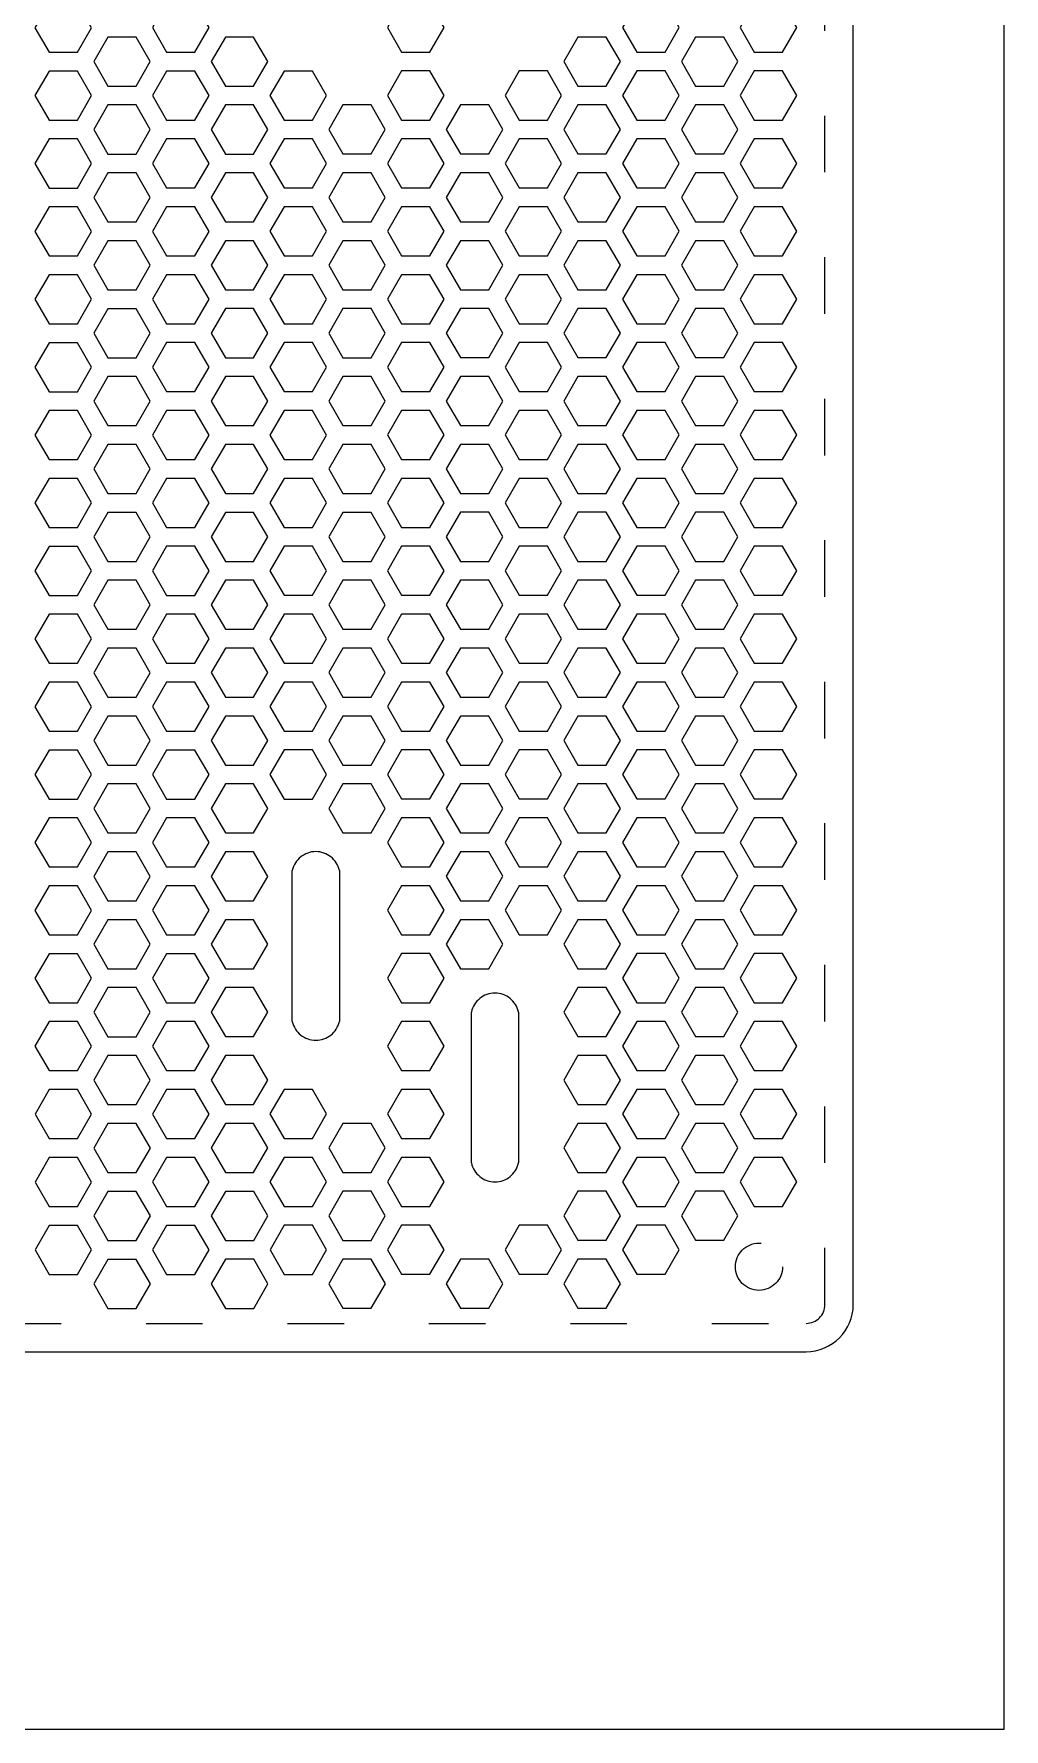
# Model space of a CAD drawing. Header units: millimetres. Extents: x 8 to 146, y 5 to 43.
# Drawn here: x 17.75 to 28.04, y 5.02 to 22.99 of the extents above; entities that cross this region are included whole.
import ezdxf

# ---------------------------------------------------------------- set-up
doc = ezdxf.new("R2010")
doc.units = ezdxf.units.MM
doc.header["$MEASUREMENT"] = 0
doc.linetypes.add('ACAD_ISO03W100', pattern=[30, 12, -18])
doc.layers.add('schita', color=2, linetype='Continuous')
doc.layers.add('spate', color=131, linetype='ACAD_ISO03W100')

msp = doc.modelspace()

# ---------------------------------------------------------------- linework, layer by layer
at = {"layer": 'schita', "ltscale": 0.05}
msp.add_lwpolyline([(28.04109, 5.01891), (28.04109, 41.01891), (7.84109, 41.01891), (7.84109, 5.01891)], close=True, dxfattribs=at)
msp.add_lwpolyline([(26.44109, 9.51891), (26.44109, 38.91891, 0.41421356), (25.94109, 39.41891), (9.94109, 39.41891, 0.41421356), (9.44109, 38.91891), (9.44109, 9.51891, 0.41421356), (9.94109, 9.01891), (25.94109, 9.01891, 0.41421356)], format="xyb", close=True, dxfattribs=at)
at = {"layer": 'spate', "ltscale": 0.05}
msp.add_lwpolyline([(26.14109, 9.51891), (26.14109, 38.91891, 0.41421356), (25.94109, 39.11891), (9.94109, 39.11891, 0.41421356), (9.74109, 38.91891), (9.74109, 9.51891, 0.41421356), (9.94109, 9.31891), (25.94109, 9.31891, 0.41421356)], format="xyb", close=True, dxfattribs=at)
for points in [[(17.91267, 22.79146), (18.21267, 22.79146), (18.36267, 23.05127), (18.21267, 23.31108), (17.91267, 23.31108), (17.76267, 23.05127)], [(19.1588, 22.79211), (19.4588, 22.79211), (19.6088, 23.05192), (19.4588, 23.31173), (19.1588, 23.31173), (19.0088, 23.05192)], [(21.65181, 22.79247), (21.95181, 22.79247), (22.10181, 23.05228), (21.95181, 23.31208), (21.65181, 23.31208), (21.50181, 23.05228)], [(24.14468, 22.79256), (24.44468, 22.79256), (24.59468, 23.05237), (24.44468, 23.31217), (24.14468, 23.31217), (23.99468, 23.05237)], [(25.39109, 22.79256), (25.69109, 22.79256), (25.84109, 23.05237), (25.69109, 23.31217), (25.39109, 23.31217), (25.24109, 23.05237)], [(18.53555, 22.43222), (18.83555, 22.43222), (18.98555, 22.69202), (18.83555, 22.95183), (18.53555, 22.95183), (18.38555, 22.69202)], [(19.78205, 22.4324), (20.08205, 22.4324), (20.23205, 22.6922), (20.08205, 22.95201), (19.78205, 22.95201), (19.63205, 22.6922)], [(23.52147, 22.43275), (23.82147, 22.43275), (23.97147, 22.69256), (23.82147, 22.95237), (23.52147, 22.95237), (23.37147, 22.69256)], [(24.76788, 22.43275), (25.06788, 22.43275), (25.21788, 22.69256), (25.06788, 22.95237), (24.76788, 22.95237), (24.61788, 22.69256)], [(17.91267, 22.07185), (18.21267, 22.07185), (18.36267, 22.33166), (18.21267, 22.59146), (17.91267, 22.59146), (17.76267, 22.33166)], [(19.1588, 22.0725), (19.4588, 22.0725), (19.6088, 22.33231), (19.4588, 22.59211), (19.1588, 22.59211), (19.0088, 22.33231)], [(20.4053, 22.07268), (20.7053, 22.07268), (20.8553, 22.33248), (20.7053, 22.59229), (20.4053, 22.59229), (20.2553, 22.33248)], [(21.65181, 22.07285), (21.95181, 22.07285), (22.10181, 22.33266), (21.95181, 22.59247), (21.65181, 22.59247), (21.50181, 22.33266)], [(22.89832, 22.07303), (23.19832, 22.07303), (23.34832, 22.33284), (23.19832, 22.59265), (22.89832, 22.59265), (22.74832, 22.33284)], [(24.14468, 22.07294), (24.44468, 22.07294), (24.59468, 22.33275), (24.44468, 22.59256), (24.14468, 22.59256), (23.99468, 22.33275)], [(25.39109, 22.07294), (25.69109, 22.07294), (25.84109, 22.33275), (25.69109, 22.59256), (25.39109, 22.59256), (25.24109, 22.33275)], [(18.53555, 21.7126), (18.83555, 21.7126), (18.98555, 21.97241), (18.83555, 22.23222), (18.53555, 22.23222), (18.38555, 21.97241)], [(19.78205, 21.71278), (20.08205, 21.71278), (20.23205, 21.97259), (20.08205, 22.2324), (19.78205, 22.2324), (19.63205, 21.97259)], [(21.02856, 21.71296), (21.32856, 21.71296), (21.47856, 21.97277), (21.32856, 22.23257), (21.02856, 22.23257), (20.87856, 21.97277)], [(22.27506, 21.71314), (22.57506, 21.71314), (22.72506, 21.97294), (22.57506, 22.23275), (22.27506, 22.23275), (22.12506, 21.97294)], [(23.52147, 21.71314), (23.82147, 21.71314), (23.97147, 21.97294), (23.82147, 22.23275), (23.52147, 22.23275), (23.37147, 21.97294)], [(24.76788, 21.71314), (25.06788, 21.71314), (25.21788, 21.97294), (25.06788, 22.23275), (24.76788, 22.23275), (24.61788, 21.97294)], [(17.91267, 21.35223), (18.21267, 21.35223), (18.36267, 21.61204), (18.21267, 21.87185), (17.91267, 21.87185), (17.76267, 21.61204)], [(19.1588, 21.35288), (19.4588, 21.35288), (19.6088, 21.61269), (19.4588, 21.8725), (19.1588, 21.8725), (19.0088, 21.61269)], [(20.4053, 21.35306), (20.7053, 21.35306), (20.8553, 21.61287), (20.7053, 21.87268), (20.4053, 21.87268), (20.2553, 21.61287)], [(21.65181, 21.35324), (21.95181, 21.35324), (22.10181, 21.61305), (21.95181, 21.87285), (21.65181, 21.87285), (21.50181, 21.61305)], [(22.89832, 21.35342), (23.19832, 21.35342), (23.34832, 21.61322), (23.19832, 21.87303), (22.89832, 21.87303), (22.74832, 21.61322)], [(24.14468, 21.35333), (24.44468, 21.35333), (24.59468, 21.61314), (24.44468, 21.87294), (24.14468, 21.87294), (23.99468, 21.61314)], [(25.39109, 21.35333), (25.69109, 21.35333), (25.84109, 21.61314), (25.69109, 21.87294), (25.39109, 21.87294), (25.24109, 21.61314)], [(18.53555, 20.99299), (18.83555, 20.99299), (18.98555, 21.25279), (18.83555, 21.5126), (18.53555, 21.5126), (18.38555, 21.25279)], [(19.78205, 20.99316), (20.08205, 20.99316), (20.23205, 21.25297), (20.08205, 21.51278), (19.78205, 21.51278), (19.63205, 21.25297)], [(21.02856, 20.99334), (21.32856, 20.99334), (21.47856, 21.25315), (21.32856, 21.51296), (21.02856, 21.51296), (20.87856, 21.25315)], [(22.27506, 20.99352), (22.57506, 20.99352), (22.72506, 21.25333), (22.57506, 21.51314), (22.27506, 21.51314), (22.12506, 21.25333)], [(23.52147, 20.99352), (23.82147, 20.99352), (23.97147, 21.25333), (23.82147, 21.51314), (23.52147, 21.51314), (23.37147, 21.25333)], [(24.76788, 20.99352), (25.06788, 20.99352), (25.21788, 21.25333), (25.06788, 21.51314), (24.76788, 21.51314), (24.61788, 21.25333)], [(17.91267, 20.63262), (18.21267, 20.63262), (18.36267, 20.89243), (18.21267, 21.15223), (17.91267, 21.15223), (17.76267, 20.89243)], [(19.1588, 20.63327), (19.4588, 20.63327), (19.6088, 20.89308), (19.4588, 21.15288), (19.1588, 21.15288), (19.0088, 20.89308)], [(20.4053, 20.63345), (20.7053, 20.63345), (20.8553, 20.89325), (20.7053, 21.15306), (20.4053, 21.15306), (20.2553, 20.89325)], [(21.65181, 20.63362), (21.95181, 20.63362), (22.10181, 20.89343), (21.95181, 21.15324), (21.65181, 21.15324), (21.50181, 20.89343)], [(22.89832, 20.6338), (23.19832, 20.6338), (23.34832, 20.89361), (23.19832, 21.15342), (22.89832, 21.15342), (22.74832, 20.89361)], [(24.14468, 20.63371), (24.44468, 20.63371), (24.59468, 20.89352), (24.44468, 21.15333), (24.14468, 21.15333), (23.99468, 20.89352)], [(25.39109, 20.63371), (25.69109, 20.63371), (25.84109, 20.89352), (25.69109, 21.15333), (25.39109, 21.15333), (25.24109, 20.89352)], [(18.53555, 20.27337), (18.83555, 20.27337), (18.98555, 20.53318), (18.83555, 20.79299), (18.53555, 20.79299), (18.38555, 20.53318)], [(19.78205, 20.27355), (20.08205, 20.27355), (20.23205, 20.53336), (20.08205, 20.79316), (19.78205, 20.79316), (19.63205, 20.53336)], [(21.02856, 20.27373), (21.32856, 20.27373), (21.47856, 20.53353), (21.32856, 20.79334), (21.02856, 20.79334), (20.87856, 20.53353)], [(22.27506, 20.2739), (22.57506, 20.2739), (22.72506, 20.53371), (22.57506, 20.79352), (22.27506, 20.79352), (22.12506, 20.53371)], [(23.52147, 20.2739), (23.82147, 20.2739), (23.97147, 20.53371), (23.82147, 20.79352), (23.52147, 20.79352), (23.37147, 20.53371)], [(24.76788, 20.2739), (25.06788, 20.2739), (25.21788, 20.53371), (25.06788, 20.79352), (24.76788, 20.79352), (24.61788, 20.53371)], [(17.91267, 19.913), (18.21267, 19.913), (18.36267, 20.17281), (18.21267, 20.43262), (17.91267, 20.43262), (17.76267, 20.17281)], [(19.1588, 19.91365), (19.4588, 19.91365), (19.6088, 20.17346), (19.4588, 20.43327), (19.1588, 20.43327), (19.0088, 20.17346)], [(20.4053, 19.91383), (20.7053, 19.91383), (20.8553, 20.17364), (20.7053, 20.43345), (20.4053, 20.43345), (20.2553, 20.17364)], [(21.65181, 19.91401), (21.95181, 19.91401), (22.10181, 20.17382), (21.95181, 20.43362), (21.65181, 20.43362), (21.50181, 20.17382)], [(22.89832, 19.91419), (23.19832, 19.91419), (23.34832, 20.17399), (23.19832, 20.4338), (22.89832, 20.4338), (22.74832, 20.17399)], [(24.14468, 19.9141), (24.44468, 19.9141), (24.59468, 20.1739), (24.44468, 20.43371), (24.14468, 20.43371), (23.99468, 20.1739)], [(25.39109, 19.9141), (25.69109, 19.9141), (25.84109, 20.1739), (25.69109, 20.43371), (25.39109, 20.43371), (25.24109, 20.1739)], [(18.53555, 19.55376), (18.83555, 19.55376), (18.98555, 19.81356), (18.83555, 20.07337), (18.53555, 20.07337), (18.38555, 19.81356)], [(19.78205, 19.55393), (20.08205, 19.55393), (20.23205, 19.81374), (20.08205, 20.07355), (19.78205, 20.07355), (19.63205, 19.81374)], [(21.02856, 19.55411), (21.32856, 19.55411), (21.47856, 19.81392), (21.32856, 20.07373), (21.02856, 20.07373), (20.87856, 19.81392)], [(22.27506, 19.55429), (22.57506, 19.55429), (22.72506, 19.8141), (22.57506, 20.0739), (22.27506, 20.0739), (22.12506, 19.8141)], [(23.52147, 19.55429), (23.82147, 19.55429), (23.97147, 19.8141), (23.82147, 20.0739), (23.52147, 20.0739), (23.37147, 19.8141)], [(24.76788, 19.55429), (25.06788, 19.55429), (25.21788, 19.8141), (25.06788, 20.0739), (24.76788, 20.0739), (24.61788, 19.8141)], [(17.91267, 19.19339), (18.21267, 19.19339), (18.36267, 19.45319), (18.21267, 19.713), (17.91267, 19.713), (17.76267, 19.45319)], [(19.1588, 19.19404), (19.4588, 19.19404), (19.6088, 19.45385), (19.4588, 19.71365), (19.1588, 19.71365), (19.0088, 19.45385)], [(20.4053, 19.19422), (20.7053, 19.19422), (20.8553, 19.45402), (20.7053, 19.71383), (20.4053, 19.71383), (20.2553, 19.45402)], [(21.65181, 19.19439), (21.95181, 19.19439), (22.10181, 19.4542), (21.95181, 19.71401), (21.65181, 19.71401), (21.50181, 19.4542)], [(22.89832, 19.19457), (23.19832, 19.19457), (23.34832, 19.45438), (23.19832, 19.71419), (22.89832, 19.71419), (22.74832, 19.45438)], [(24.14468, 19.19448), (24.44468, 19.19448), (24.59468, 19.45429), (24.44468, 19.7141), (24.14468, 19.7141), (23.99468, 19.45429)], [(25.39109, 19.19448), (25.69109, 19.19448), (25.84109, 19.45429), (25.69109, 19.7141), (25.39109, 19.7141), (25.24109, 19.45429)], [(18.53555, 18.83414), (18.83555, 18.83414), (18.98555, 19.09395), (18.83555, 19.35376), (18.53555, 19.35376), (18.38555, 19.09395)], [(19.78205, 18.83432), (20.08205, 18.83432), (20.23205, 19.09413), (20.08205, 19.35393), (19.78205, 19.35393), (19.63205, 19.09413)], [(21.02856, 18.8345), (21.32856, 18.8345), (21.47856, 19.0943), (21.32856, 19.35411), (21.02856, 19.35411), (20.87856, 19.0943)], [(22.27506, 18.83467), (22.57506, 18.83467), (22.72506, 19.09448), (22.57506, 19.35429), (22.27506, 19.35429), (22.12506, 19.09448)], [(23.52147, 18.83467), (23.82147, 18.83467), (23.97147, 19.09448), (23.82147, 19.35429), (23.52147, 19.35429), (23.37147, 19.09448)], [(24.76788, 18.83467), (25.06788, 18.83467), (25.21788, 19.09448), (25.06788, 19.35429), (24.76788, 19.35429), (24.61788, 19.09448)], [(17.91267, 18.47377), (18.21267, 18.47377), (18.36267, 18.73358), (18.21267, 18.99339), (17.91267, 18.99339), (17.76267, 18.73358)], [(19.1588, 18.47442), (19.4588, 18.47442), (19.6088, 18.73423), (19.4588, 18.99404), (19.1588, 18.99404), (19.0088, 18.73423)], [(20.4053, 18.4746), (20.7053, 18.4746), (20.8553, 18.73441), (20.7053, 18.99422), (20.4053, 18.99422), (20.2553, 18.73441)], [(21.65181, 18.47478), (21.95181, 18.47478), (22.10181, 18.73459), (21.95181, 18.99439), (21.65181, 18.99439), (21.50181, 18.73459)], [(22.89832, 18.47496), (23.19832, 18.47496), (23.34832, 18.73476), (23.19832, 18.99457), (22.89832, 18.99457), (22.74832, 18.73476)], [(24.14468, 18.47487), (24.44468, 18.47487), (24.59468, 18.73467), (24.44468, 18.99448), (24.14468, 18.99448), (23.99468, 18.73467)], [(25.39109, 18.47487), (25.69109, 18.47487), (25.84109, 18.73467), (25.69109, 18.99448), (25.39109, 18.99448), (25.24109, 18.73467)], [(18.53555, 18.11453), (18.83555, 18.11453), (18.98555, 18.37433), (18.83555, 18.63414), (18.53555, 18.63414), (18.38555, 18.37433)], [(19.78205, 18.1147), (20.08205, 18.1147), (20.23205, 18.37451), (20.08205, 18.63432), (19.78205, 18.63432), (19.63205, 18.37451)], [(21.02856, 18.11488), (21.32856, 18.11488), (21.47856, 18.37469), (21.32856, 18.6345), (21.02856, 18.6345), (20.87856, 18.37469)], [(22.27506, 18.11506), (22.57506, 18.11506), (22.72506, 18.37487), (22.57506, 18.63467), (22.27506, 18.63467), (22.12506, 18.37487)], [(23.52147, 18.11506), (23.82147, 18.11506), (23.97147, 18.37487), (23.82147, 18.63467), (23.52147, 18.63467), (23.37147, 18.37487)], [(24.76788, 18.11506), (25.06788, 18.11506), (25.21788, 18.37487), (25.06788, 18.63467), (24.76788, 18.63467), (24.61788, 18.37487)], [(17.91267, 17.75416), (18.21267, 17.75416), (18.36267, 18.01396), (18.21267, 18.27377), (17.91267, 18.27377), (17.76267, 18.01396)], [(19.1588, 17.75481), (19.4588, 17.75481), (19.6088, 18.01461), (19.4588, 18.27442), (19.1588, 18.27442), (19.0088, 18.01461)], [(20.4053, 17.75498), (20.7053, 17.75498), (20.8553, 18.01479), (20.7053, 18.2746), (20.4053, 18.2746), (20.2553, 18.01479)], [(21.65181, 17.75516), (21.95181, 17.75516), (22.10181, 18.01497), (21.95181, 18.27478), (21.65181, 18.27478), (21.50181, 18.01497)], [(22.89832, 17.75534), (23.19832, 17.75534), (23.34832, 18.01515), (23.19832, 18.27496), (22.89832, 18.27496), (22.74832, 18.01515)], [(24.14468, 17.75525), (24.44468, 17.75525), (24.59468, 18.01506), (24.44468, 18.27487), (24.14468, 18.27487), (23.99468, 18.01506)], [(25.39109, 17.75525), (25.69109, 17.75525), (25.84109, 18.01506), (25.69109, 18.27487), (25.39109, 18.27487), (25.24109, 18.01506)], [(18.53555, 17.39491), (18.83555, 17.39491), (18.98555, 17.65472), (18.83555, 17.91453), (18.53555, 17.91453), (18.38555, 17.65472)], [(19.78205, 17.39509), (20.08205, 17.39509), (20.23205, 17.6549), (20.08205, 17.9147), (19.78205, 17.9147), (19.63205, 17.6549)], [(21.02856, 17.39527), (21.32856, 17.39527), (21.47856, 17.65507), (21.32856, 17.91488), (21.02856, 17.91488), (20.87856, 17.65507)], [(22.27506, 17.39544), (22.57506, 17.39544), (22.72506, 17.65525), (22.57506, 17.91506), (22.27506, 17.91506), (22.12506, 17.65525)], [(23.52147, 17.39544), (23.82147, 17.39544), (23.97147, 17.65525), (23.82147, 17.91506), (23.52147, 17.91506), (23.37147, 17.65525)], [(24.76788, 17.39544), (25.06788, 17.39544), (25.21788, 17.65525), (25.06788, 17.91506), (24.76788, 17.91506), (24.61788, 17.65525)], [(17.91267, 17.03454), (18.21267, 17.03454), (18.36267, 17.29435), (18.21267, 17.55416), (17.91267, 17.55416), (17.76267, 17.29435)], [(19.1588, 17.03519), (19.4588, 17.03519), (19.6088, 17.295), (19.4588, 17.55481), (19.1588, 17.55481), (19.0088, 17.295)], [(20.4053, 17.03537), (20.7053, 17.03537), (20.8553, 17.29518), (20.7053, 17.55498), (20.4053, 17.55498), (20.2553, 17.29518)], [(21.65181, 17.03555), (21.95181, 17.03555), (22.10181, 17.29535), (21.95181, 17.55516), (21.65181, 17.55516), (21.50181, 17.29535)], [(22.89832, 17.03573), (23.19832, 17.03573), (23.34832, 17.29553), (23.19832, 17.55534), (22.89832, 17.55534), (22.74832, 17.29553)], [(24.14468, 17.03564), (24.44468, 17.03564), (24.59468, 17.29544), (24.44468, 17.55525), (24.14468, 17.55525), (23.99468, 17.29544)], [(25.39109, 17.03564), (25.69109, 17.03564), (25.84109, 17.29544), (25.69109, 17.55525), (25.39109, 17.55525), (25.24109, 17.29544)], [(18.53555, 16.6753), (18.83555, 16.6753), (18.98555, 16.9351), (18.83555, 17.19491), (18.53555, 17.19491), (18.38555, 16.9351)], [(19.78205, 16.67547), (20.08205, 16.67547), (20.23205, 16.93528), (20.08205, 17.19509), (19.78205, 17.19509), (19.63205, 16.93528)], [(21.02856, 16.67565), (21.32856, 16.67565), (21.47856, 16.93546), (21.32856, 17.19527), (21.02856, 17.19527), (20.87856, 16.93546)], [(22.27506, 16.67583), (22.57506, 16.67583), (22.72506, 16.93564), (22.57506, 17.19544), (22.27506, 17.19544), (22.12506, 16.93564)], [(23.52147, 16.67583), (23.82147, 16.67583), (23.97147, 16.93564), (23.82147, 17.19544), (23.52147, 17.19544), (23.37147, 16.93564)], [(24.76788, 16.67583), (25.06788, 16.67583), (25.21788, 16.93564), (25.06788, 17.19544), (24.76788, 17.19544), (24.61788, 16.93564)], [(17.91267, 16.31493), (18.21267, 16.31493), (18.36267, 16.57473), (18.21267, 16.83454), (17.91267, 16.83454), (17.76267, 16.57473)], [(19.1588, 16.31558), (19.4588, 16.31558), (19.6088, 16.57538), (19.4588, 16.83519), (19.1588, 16.83519), (19.0088, 16.57538)], [(20.4053, 16.31575), (20.7053, 16.31575), (20.8553, 16.57556), (20.7053, 16.83537), (20.4053, 16.83537), (20.2553, 16.57556)], [(21.65181, 16.31593), (21.95181, 16.31593), (22.10181, 16.57574), (21.95181, 16.83555), (21.65181, 16.83555), (21.50181, 16.57574)], [(22.89832, 16.31611), (23.19832, 16.31611), (23.34832, 16.57592), (23.19832, 16.83573), (22.89832, 16.83573), (22.74832, 16.57592)], [(24.14468, 16.31602), (24.44468, 16.31602), (24.59468, 16.57583), (24.44468, 16.83564), (24.14468, 16.83564), (23.99468, 16.57583)], [(25.39109, 16.31602), (25.69109, 16.31602), (25.84109, 16.57583), (25.69109, 16.83564), (25.39109, 16.83564), (25.24109, 16.57583)], [(18.53555, 15.95568), (18.83555, 15.95568), (18.98555, 16.21549), (18.83555, 16.4753), (18.53555, 16.4753), (18.38555, 16.21549)], [(19.78205, 15.95586), (20.08205, 15.95586), (20.23205, 16.21567), (20.08205, 16.47547), (19.78205, 16.47547), (19.63205, 16.21567)], [(21.02856, 15.95604), (21.32856, 15.95604), (21.47856, 16.21584), (21.32856, 16.47565), (21.02856, 16.47565), (20.87856, 16.21584)], [(22.27506, 15.95621), (22.57506, 15.95621), (22.72506, 16.21602), (22.57506, 16.47583), (22.27506, 16.47583), (22.12506, 16.21602)], [(23.52147, 15.95621), (23.82147, 15.95621), (23.97147, 16.21602), (23.82147, 16.47583), (23.52147, 16.47583), (23.37147, 16.21602)], [(24.76788, 15.95621), (25.06788, 15.95621), (25.21788, 16.21602), (25.06788, 16.47583), (24.76788, 16.47583), (24.61788, 16.21602)], [(17.91267, 15.59531), (18.21267, 15.59531), (18.36267, 15.85512), (18.21267, 16.11493), (17.91267, 16.11493), (17.76267, 15.85512)], [(19.1588, 15.59596), (19.4588, 15.59596), (19.6088, 15.85577), (19.4588, 16.11558), (19.1588, 16.11558), (19.0088, 15.85577)], [(20.4053, 15.59614), (20.7053, 15.59614), (20.8553, 15.85595), (20.7053, 16.11575), (20.4053, 16.11575), (20.2553, 15.85595)], [(21.65181, 15.59632), (21.95181, 15.59632), (22.10181, 15.85612), (21.95181, 16.11593), (21.65181, 16.11593), (21.50181, 15.85612)], [(22.89832, 15.59649), (23.19832, 15.59649), (23.34832, 15.8563), (23.19832, 16.11611), (22.89832, 16.11611), (22.74832, 15.8563)], [(24.14468, 15.59641), (24.44468, 15.59641), (24.59468, 15.85621), (24.44468, 16.11602), (24.14468, 16.11602), (23.99468, 15.85621)], [(25.39109, 15.59641), (25.69109, 15.59641), (25.84109, 15.85621), (25.69109, 16.11602), (25.39109, 16.11602), (25.24109, 15.85621)], [(18.53555, 15.23606), (18.83555, 15.23606), (18.98555, 15.49587), (18.83555, 15.75568), (18.53555, 15.75568), (18.38555, 15.49587)], [(19.78205, 15.23624), (20.08205, 15.23624), (20.23205, 15.49605), (20.08205, 15.75586), (19.78205, 15.75586), (19.63205, 15.49605)], [(21.02856, 15.23642), (21.32856, 15.23642), (21.47856, 15.49623), (21.32856, 15.75604), (21.02856, 15.75604), (20.87856, 15.49623)], [(22.27506, 15.2366), (22.57506, 15.2366), (22.72506, 15.49641), (22.57506, 15.75621), (22.27506, 15.75621), (22.12506, 15.49641)], [(23.52147, 15.2366), (23.82147, 15.2366), (23.97147, 15.49641), (23.82147, 15.75621), (23.52147, 15.75621), (23.37147, 15.49641)], [(24.76788, 15.2366), (25.06788, 15.2366), (25.21788, 15.49641), (25.06788, 15.75621), (24.76788, 15.75621), (24.61788, 15.49641)], [(17.91267, 14.8757), (18.21267, 14.8757), (18.36267, 15.1355), (18.21267, 15.39531), (17.91267, 15.39531), (17.76267, 15.1355)], [(19.1588, 14.87635), (19.4588, 14.87635), (19.6088, 15.13615), (19.4588, 15.39596), (19.1588, 15.39596), (19.0088, 15.13615)], [(20.4053, 14.87652), (20.7053, 14.87652), (20.8553, 15.13633), (20.7053, 15.39614), (20.4053, 15.39614), (20.2553, 15.13633)], [(21.65181, 14.8767), (21.95181, 14.8767), (22.10181, 15.13651), (21.95181, 15.39632), (21.65181, 15.39632), (21.50181, 15.13651)], [(22.89832, 14.87688), (23.19832, 14.87688), (23.34832, 15.13669), (23.19832, 15.39649), (22.89832, 15.39649), (22.74832, 15.13669)], [(24.14468, 14.87679), (24.44468, 14.87679), (24.59468, 15.1366), (24.44468, 15.39641), (24.14468, 15.39641), (23.99468, 15.1366)], [(25.39109, 14.87679), (25.69109, 14.87679), (25.84109, 15.1366), (25.69109, 15.39641), (25.39109, 15.39641), (25.24109, 15.1366)], [(18.53555, 14.51645), (18.83555, 14.51645), (18.98555, 14.77626), (18.83555, 15.03606), (18.53555, 15.03606), (18.38555, 14.77626)], [(19.78205, 14.51663), (20.08205, 14.51663), (20.23205, 14.77643), (20.08205, 15.03624), (19.78205, 15.03624), (19.63205, 14.77643)], [(21.02856, 14.51681), (21.32856, 14.51681), (21.47856, 14.77661), (21.32856, 15.03642), (21.02856, 15.03642), (20.87856, 14.77661)], [(22.27506, 14.51698), (22.57506, 14.51698), (22.72506, 14.77679), (22.57506, 15.0366), (22.27506, 15.0366), (22.12506, 14.77679)], [(23.52147, 14.51698), (23.82147, 14.51698), (23.97147, 14.77679), (23.82147, 15.0366), (23.52147, 15.0366), (23.37147, 14.77679)], [(24.76788, 14.51698), (25.06788, 14.51698), (25.21788, 14.77679), (25.06788, 15.0366), (24.76788, 15.0366), (24.61788, 14.77679)], [(17.91267, 14.15608), (18.21267, 14.15608), (18.36267, 14.41589), (18.21267, 14.6757), (17.91267, 14.6757), (17.76267, 14.41589)], [(19.1588, 14.15673), (19.4588, 14.15673), (19.6088, 14.41654), (19.4588, 14.67635), (19.1588, 14.67635), (19.0088, 14.41654)], [(21.65181, 14.15709), (21.95181, 14.15709), (22.10181, 14.41689), (21.95181, 14.6767), (21.65181, 14.6767), (21.50181, 14.41689)], [(22.89832, 14.15726), (23.19832, 14.15726), (23.34832, 14.41707), (23.19832, 14.67688), (22.89832, 14.67688), (22.74832, 14.41707)], [(24.14468, 14.15718), (24.44468, 14.15718), (24.59468, 14.41698), (24.44468, 14.67679), (24.14468, 14.67679), (23.99468, 14.41698)], [(25.39109, 14.15718), (25.69109, 14.15718), (25.84109, 14.41698), (25.69109, 14.67679), (25.39109, 14.67679), (25.24109, 14.41698)], [(18.53555, 13.79683), (18.83555, 13.79683), (18.98555, 14.05664), (18.83555, 14.31645), (18.53555, 14.31645), (18.38555, 14.05664)], [(19.78205, 13.79701), (20.08205, 13.79701), (20.23205, 14.05682), (20.08205, 14.31663), (19.78205, 14.31663), (19.63205, 14.05682)], [(22.27506, 13.79737), (22.57506, 13.79737), (22.72506, 14.05718), (22.57506, 14.31698), (22.27506, 14.31698), (22.12506, 14.05718)], [(23.52147, 13.79737), (23.82147, 13.79737), (23.97147, 14.05718), (23.82147, 14.31698), (23.52147, 14.31698), (23.37147, 14.05718)], [(24.76788, 13.79737), (25.06788, 13.79737), (25.21788, 14.05718), (25.06788, 14.31698), (24.76788, 14.31698), (24.61788, 14.05718)], [(17.91267, 13.43647), (18.21267, 13.43647), (18.36267, 13.69627), (18.21267, 13.95608), (17.91267, 13.95608), (17.76267, 13.69627)], [(19.1588, 13.43712), (19.4588, 13.43712), (19.6088, 13.69692), (19.4588, 13.95673), (19.1588, 13.95673), (19.0088, 13.69692)], [(21.65181, 13.43747), (21.95181, 13.43747), (22.10181, 13.69728), (21.95181, 13.95709), (21.65181, 13.95709), (21.50181, 13.69728)], [(22.89832, 13.43765), (23.19832, 13.43765), (23.34832, 13.69746), (23.19832, 13.95726), (22.89832, 13.95726), (22.74832, 13.69746)], [(24.14468, 13.43756), (24.44468, 13.43756), (24.59468, 13.69737), (24.44468, 13.95718), (24.14468, 13.95718), (23.99468, 13.69737)], [(25.39109, 13.43756), (25.69109, 13.43756), (25.84109, 13.69737), (25.69109, 13.95718), (25.39109, 13.95718), (25.24109, 13.69737)], [(18.53555, 13.07722), (18.83555, 13.07722), (18.98555, 13.33703), (18.83555, 13.59683), (18.53555, 13.59683), (18.38555, 13.33703)], [(19.78205, 13.0774), (20.08205, 13.0774), (20.23205, 13.3372), (20.08205, 13.59701), (19.78205, 13.59701), (19.63205, 13.3372)], [(22.27506, 13.07775), (22.57506, 13.07775), (22.72506, 13.33756), (22.57506, 13.59737), (22.27506, 13.59737), (22.12506, 13.33756)], [(23.52147, 13.07775), (23.82147, 13.07775), (23.97147, 13.33756), (23.82147, 13.59737), (23.52147, 13.59737), (23.37147, 13.33756)], [(24.76788, 13.07775), (25.06788, 13.07775), (25.21788, 13.33756), (25.06788, 13.59737), (24.76788, 13.59737), (24.61788, 13.33756)], [(17.91229, 12.71732), (18.21229, 12.71732), (18.36229, 12.97713), (18.21229, 13.23694), (17.91229, 13.23694), (17.76229, 12.97713)], [(19.1588, 12.7175), (19.4588, 12.7175), (19.6088, 12.97731), (19.4588, 13.23712), (19.1588, 13.23712), (19.0088, 12.97731)], [(21.65181, 12.71786), (21.95181, 12.71786), (22.10181, 12.97766), (21.95181, 13.23747), (21.65181, 13.23747), (21.50181, 12.97766)], [(24.14468, 12.71794), (24.44468, 12.71794), (24.59468, 12.97775), (24.44468, 13.23756), (24.14468, 13.23756), (23.99468, 12.97775)], [(25.39109, 12.71794), (25.69109, 12.71794), (25.84109, 12.97775), (25.69109, 13.23756), (25.39109, 13.23756), (25.24109, 12.97775)], [(18.53555, 12.3576), (18.83555, 12.3576), (18.98555, 12.61741), (18.83555, 12.87722), (18.53555, 12.87722), (18.38555, 12.61741)], [(19.78205, 12.35778), (20.08205, 12.35778), (20.23205, 12.61759), (20.08205, 12.8774), (19.78205, 12.8774), (19.63205, 12.61759)], [(23.52147, 12.35814), (23.82147, 12.35814), (23.97147, 12.61794), (23.82147, 12.87775), (23.52147, 12.87775), (23.37147, 12.61794)], [(24.76788, 12.35814), (25.06788, 12.35814), (25.21788, 12.61794), (25.06788, 12.87775), (24.76788, 12.87775), (24.61788, 12.61794)], [(17.91229, 11.99771), (18.21229, 11.99771), (18.36229, 12.25751), (18.21229, 12.51732), (17.91229, 12.51732), (17.76229, 12.25751)], [(19.1588, 11.99789), (19.4588, 11.99789), (19.6088, 12.25769), (19.4588, 12.5175), (19.1588, 12.5175), (19.0088, 12.25769)], [(21.65181, 11.99824), (21.95181, 11.99824), (22.10181, 12.25805), (21.95181, 12.51786), (21.65181, 12.51786), (21.50181, 12.25805)], [(24.14468, 11.99833), (24.44468, 11.99833), (24.59468, 12.25814), (24.44468, 12.51794), (24.14468, 12.51794), (23.99468, 12.25814)], [(25.39109, 11.99833), (25.69109, 11.99833), (25.84109, 12.25814), (25.69109, 12.51794), (25.39109, 12.51794), (25.24109, 12.25814)], [(18.53555, 11.63799), (18.83555, 11.63799), (18.98555, 11.8978), (18.83555, 12.1576), (18.53555, 12.1576), (18.38555, 11.8978)], [(19.78205, 11.63817), (20.08205, 11.63817), (20.23205, 11.89797), (20.08205, 12.15778), (19.78205, 12.15778), (19.63205, 11.89797)], [(23.52147, 11.63852), (23.82147, 11.63852), (23.97147, 11.89833), (23.82147, 12.15814), (23.52147, 12.15814), (23.37147, 11.89833)], [(24.76788, 11.63852), (25.06788, 11.63852), (25.21788, 11.89833), (25.06788, 12.15814), (24.76788, 12.15814), (24.61788, 11.89833)], [(17.91341, 11.27667), (18.21341, 11.27667), (18.36341, 11.53648), (18.21341, 11.79629), (17.91341, 11.79629), (17.76341, 11.53648)], [(19.1588, 11.27827), (19.4588, 11.27827), (19.6088, 11.53808), (19.4588, 11.79789), (19.1588, 11.79789), (19.0088, 11.53808)], [(20.4053, 11.27845), (20.7053, 11.27845), (20.8553, 11.53826), (20.7053, 11.79806), (20.4053, 11.79806), (20.2553, 11.53826)], [(21.65181, 11.27863), (21.95181, 11.27863), (22.10181, 11.53843), (21.95181, 11.79824), (21.65181, 11.79824), (21.50181, 11.53843)], [(24.14468, 11.27871), (24.44468, 11.27871), (24.59468, 11.53852), (24.44468, 11.79833), (24.14468, 11.79833), (23.99468, 11.53852)], [(25.39109, 11.27871), (25.69109, 11.27871), (25.84109, 11.53852), (25.69109, 11.79833), (25.39109, 11.79833), (25.24109, 11.53852)], [(18.53667, 10.91696), (18.83667, 10.91696), (18.98667, 11.17676), (18.83667, 11.43657), (18.53667, 11.43657), (18.38667, 11.17676)], [(19.78205, 10.91855), (20.08205, 10.91855), (20.23205, 11.17836), (20.08205, 11.43817), (19.78205, 11.43817), (19.63205, 11.17836)], [(21.02856, 10.91873), (21.32856, 10.91873), (21.47856, 11.17854), (21.32856, 11.43834), (21.02856, 11.43834), (20.87856, 11.17854)], [(23.52147, 10.91891), (23.82147, 10.91891), (23.97147, 11.17871), (23.82147, 11.43852), (23.52147, 11.43852), (23.37147, 11.17871)], [(24.76788, 10.91891), (25.06788, 10.91891), (25.21788, 11.17871), (25.06788, 11.43852), (24.76788, 11.43852), (24.61788, 11.17871)], [(17.91341, 10.55706), (18.21341, 10.55706), (18.36341, 10.81687), (18.21341, 11.07667), (17.91341, 11.07667), (17.76341, 10.81687)], [(19.15955, 10.55771), (19.45955, 10.55771), (19.60955, 10.81752), (19.45955, 11.07732), (19.15955, 11.07732), (19.00955, 10.81752)], [(20.4053, 10.55883), (20.7053, 10.55883), (20.8553, 10.81864), (20.7053, 11.07845), (20.4053, 11.07845), (20.2553, 10.81864)], [(21.65181, 10.55901), (21.95181, 10.55901), (22.10181, 10.81882), (21.95181, 11.07863), (21.65181, 11.07863), (21.50181, 10.81882)], [(24.14468, 10.5591), (24.44468, 10.5591), (24.59468, 10.81891), (24.44468, 11.07871), (24.14468, 11.07871), (23.99468, 10.81891)], [(25.39109, 10.5591), (25.69109, 10.5591), (25.84109, 10.81891), (25.69109, 11.07871), (25.39109, 11.07871), (25.24109, 10.81891)], [(18.53667, 10.19734), (18.83667, 10.19734), (18.98667, 10.45715), (18.83667, 10.71696), (18.53667, 10.71696), (18.38667, 10.45715)], [(19.7828, 10.19799), (20.0828, 10.19799), (20.2328, 10.4578), (20.0828, 10.71761), (19.7828, 10.71761), (19.6328, 10.4578)], [(21.02856, 10.19911), (21.32856, 10.19911), (21.47856, 10.45892), (21.32856, 10.71873), (21.02856, 10.71873), (20.87856, 10.45892)], [(23.52147, 10.19929), (23.82147, 10.19929), (23.97147, 10.4591), (23.82147, 10.71891), (23.52147, 10.71891), (23.37147, 10.4591)], [(24.76788, 10.19929), (25.06788, 10.19929), (25.21788, 10.4591), (25.06788, 10.71891), (24.76788, 10.71891), (24.61788, 10.4591)], [(17.91341, 9.83744), (18.21341, 9.83744), (18.36341, 10.09725), (18.21341, 10.35706), (17.91341, 10.35706), (17.76341, 10.09725)], [(19.15955, 9.83809), (19.45955, 9.83809), (19.60955, 10.0979), (19.45955, 10.35771), (19.15955, 10.35771), (19.00955, 10.0979)], [(20.40568, 9.83874), (20.70568, 9.83874), (20.85568, 10.09855), (20.70568, 10.35836), (20.40568, 10.35836), (20.25568, 10.09855)], [(21.65181, 9.83939), (21.95181, 9.83939), (22.10181, 10.0992), (21.95181, 10.35901), (21.65181, 10.35901), (21.50181, 10.0992)], [(22.89827, 9.83948), (23.19827, 9.83948), (23.34827, 10.09929), (23.19827, 10.3591), (22.89827, 10.3591), (22.74827, 10.09929)], [(24.14468, 9.83948), (24.44468, 9.83948), (24.59468, 10.09929), (24.44468, 10.3591), (24.14468, 10.3591), (23.99468, 10.09929)], [(18.53667, 9.47773), (18.83667, 9.47773), (18.98667, 9.73753), (18.83667, 9.99734), (18.53667, 9.99734), (18.38667, 9.73753)], [(19.7828, 9.47838), (20.0828, 9.47838), (20.2328, 9.73818), (20.0828, 9.99799), (19.7828, 9.99799), (19.6328, 9.73818)], [(21.02893, 9.47903), (21.32893, 9.47903), (21.47893, 9.73883), (21.32893, 9.99864), (21.02893, 9.99864), (20.87893, 9.73883)], [(22.27506, 9.47968), (22.57506, 9.47968), (22.72506, 9.73948), (22.57506, 9.99929), (22.27506, 9.99929), (22.12506, 9.73948)], [(23.52147, 9.47968), (23.82147, 9.47968), (23.97147, 9.73948), (23.82147, 9.99929), (23.52147, 9.99929), (23.37147, 9.73948)]]:
    msp.add_lwpolyline(points, close=True, dxfattribs=at)
at = {"layer": 'spate'}
for points in [[(20.49109, 12.51891), (20.49109, 14.11891, -0.8), (20.99109, 14.11891), (20.99109, 12.51891, -0.8)], [(22.39109, 11.01891), (22.39109, 12.61891, -0.8), (22.89109, 12.61891), (22.89109, 11.01891, -0.8)]]:
    msp.add_lwpolyline(points, format="xyb", close=True, dxfattribs=at)
at = {"layer": 'spate', "ltscale": 0.1}
msp.add_circle((25.44109, 9.91891), 0.25, dxfattribs=at)

doc.saveas('drawing.dxf')
